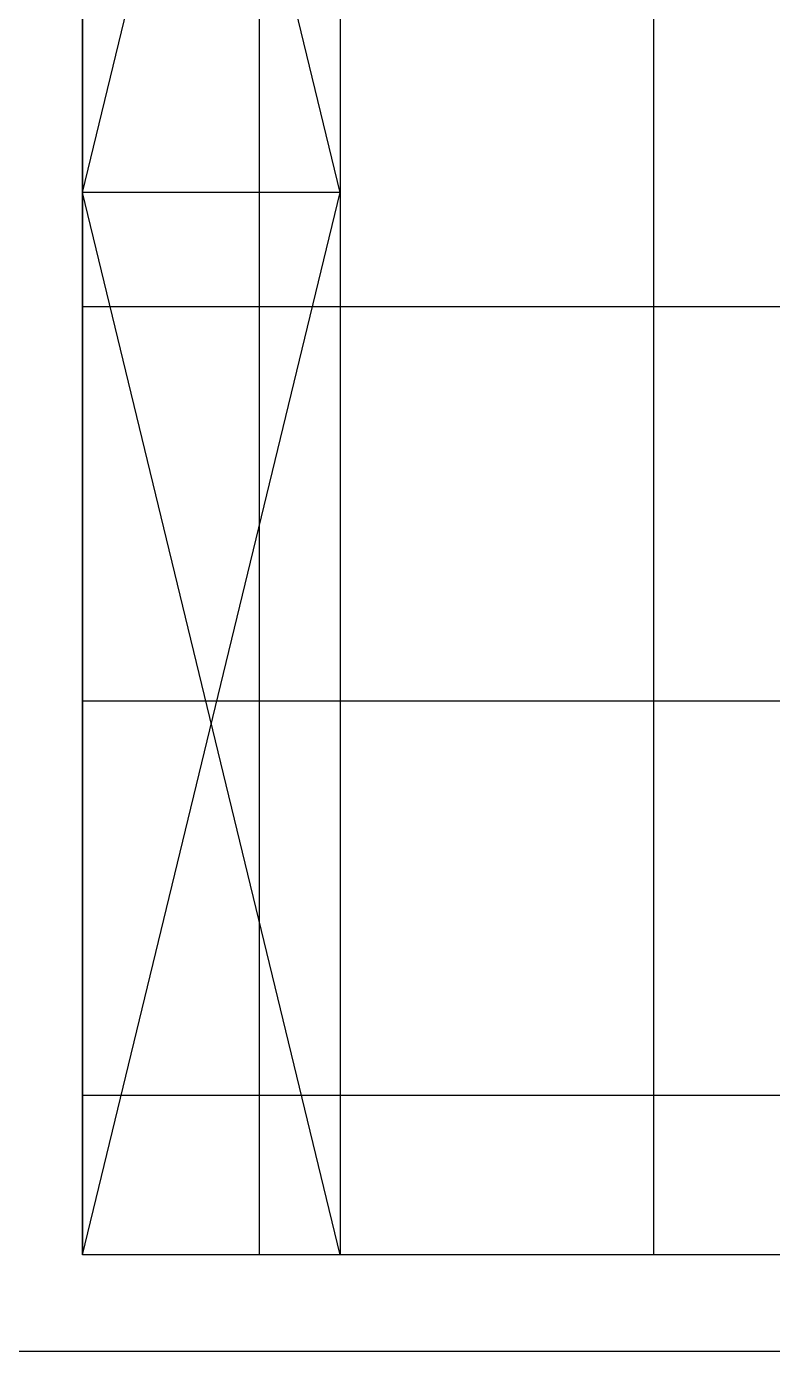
# Model space of a CAD drawing. Header units: millimetres. Extents: x 2767 to 2978, y 1319 to 1481.
# Drawn here: x 2931.493 to 2932.651, y 1399.165 to 1401.223 of the extents above; entities that cross this region are included whole.
import ezdxf

# ---------------------------------------------------------------- set-up
doc = ezdxf.new("R2010")
doc.units = ezdxf.units.MM
doc.header["$LTSCALE"] = 0.03
doc.layers.add('A-EQUIPAMENTOS', color=252, linetype='Continuous')
doc.layers.add('A-PAREDE', color=5, linetype='Continuous', lineweight=30)
doc.layers.add('A_lay', color=7, linetype='Continuous', true_color=0x919191)

# ---------------------------------------------------------------- blocks, each defined once
blk = doc.blocks.new('Adminidtração')
at = {"layer": 'A_lay'}
h = blk.add_hatch(dxfattribs=at)
h.set_pattern_fill('ANSI37', color=256, scale=4.9, angle=45)
h.set_pattern_definition([(90, (-0.43, 0), (-0.6125, 6e-17), []), (180, (-0.43, 0), (-6e-17, -0.6125), [])])
h.paths.add_polyline_path([(207820.3417, 9278530.5822), (207820.3417, 9278530.5522), (207820.3417, 9278529.6522), (207822.9417, 9278529.6522), (207822.9417, 9278532.9522), (207822.8767, 9278532.9522), (207822.8467, 9278532.9522), (207821.4067, 9278532.9522), (207821.3767, 9278532.9522), (207821.2517, 9278532.9522), (207821.2517, 9278532.9522), (207821.2217, 9278532.9522), (207821.043, 9278532.9522), (207820.9747, 9278532.9522), (207820.8913, 9278532.9522), (207820.4217, 9278532.9522), (207820.3917, 9278532.9522), (207820.3417, 9278532.9522), (207820.3417, 9278532.0522), (207820.3417, 9278532.0222)])
at = {"layer": 'A-EQUIPAMENTOS'}
for p, q in [((207822.9417, 9278531.3022), (207822.5417, 9278532.9522)), ((207822.5417, 9278531.3022), (207822.9417, 9278532.9522)), ((207822.5417, 9278531.3022), (207822.9417, 9278531.3022)), ((207822.9417, 9278529.6522), (207822.5417, 9278531.3022)), ((207822.5417, 9278529.6522), (207822.9417, 9278531.3022))]:
    blk.add_line(p, q, dxfattribs=at)
blk.add_lwpolyline([(207822.9417, 9278532.9522), (207822.5417, 9278532.9522), (207822.5417, 9278529.6522), (207822.9417, 9278529.6522)], close=True, dxfattribs=at)
at = {"layer": 'A-PAREDE'}
blk.add_line((207822.9417, 9278532.9522), (207822.9417, 9278529.6522), dxfattribs=at)
for points in [[(207820.3917, 9278529.6522), (207822.9417, 9278529.6522)], [(207820.3917, 9278529.5022), (207825.6917, 9278529.5022)]]:
    blk.add_lwpolyline(points, dxfattribs=at)
blk = doc.blocks.new('arq geral tgov')
at = {"layer": 'A-PAREDE', "xscale": -1, "rotation": 359.9999999998639}
blk.add_blockref('Adminidtração', (207856.8899, -9278532.2426), dxfattribs=at)

msp = doc.modelspace()

# ---------------------------------------------------------------- block references
msp.add_blockref('arq geral tgov', (2897.6316, 1401.9058))

doc.saveas('drawing.dxf')
